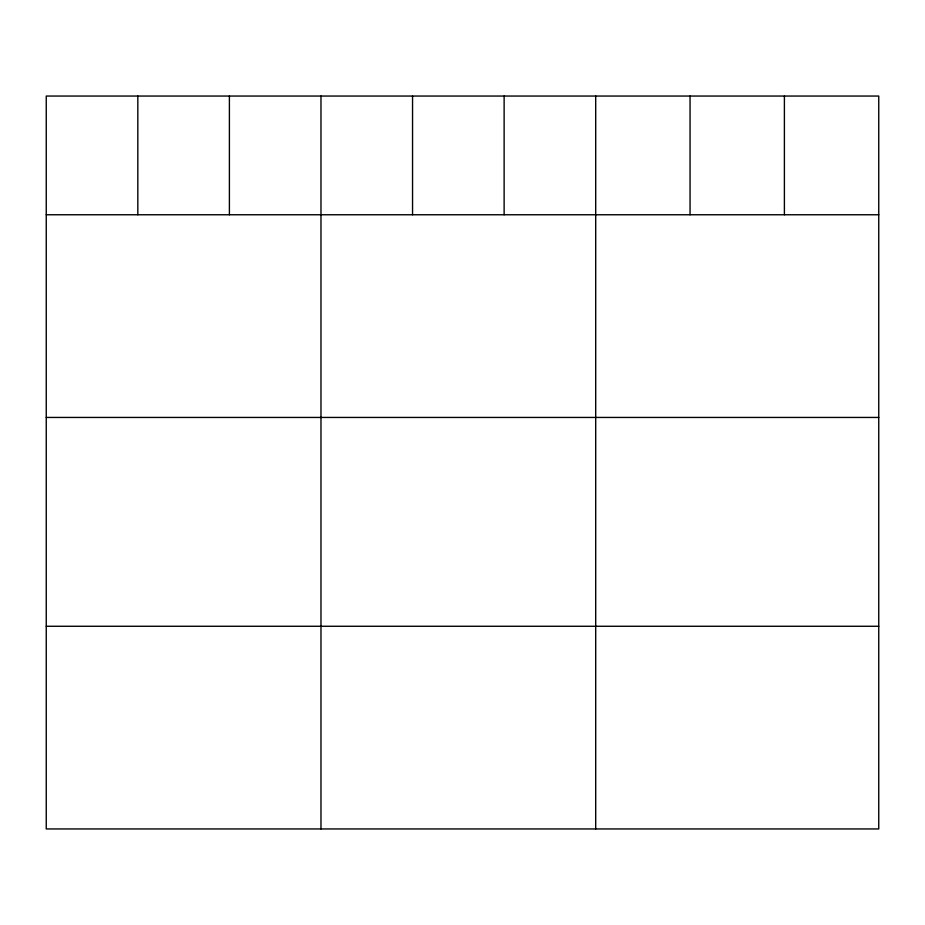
<?xml version="1.0" encoding="UTF-8"?>
<svg xmlns="http://www.w3.org/2000/svg" width="925" height="925" viewBox="0 0 925 925"><rect width="100%" height="100%" fill="white"/><g stroke="black" fill="none" stroke-linecap="round" stroke-linejoin="round"><path stroke-width="1.39" d="M878.75 214.762L878.75 828.95L46.25 828.95L46.25 96.05L878.75 96.05L878.75 214.762L46.25 214.762M46.25 417.441L878.75 417.441M46.25 626.271L878.75 626.271M784.4 96.05L784.4 214.762M690.05 96.05L690.05 214.762M595.7 96.05L595.7 828.95M504.125 96.05L504.125 214.762M412.55 96.05L412.55 214.762M320.975 96.05L320.975 828.95M229.4 96.05L229.4 214.762M137.825 96.05L137.825 214.762"/></g></svg>
